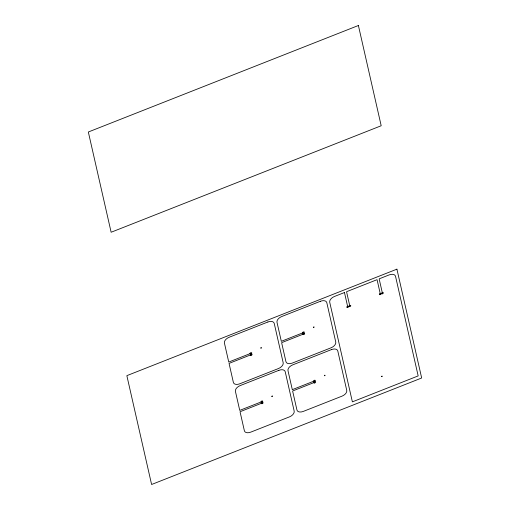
<?xml version="1.0" encoding="UTF-8"?>
<svg xmlns="http://www.w3.org/2000/svg" width="510" height="510" viewBox="0 0 510 510"><rect width="100%" height="100%" fill="white"/><g stroke="black" fill="none" stroke-linecap="round" stroke-linejoin="round"><path stroke-width="0.76" d="M260.801 348.03C262.166 348.617 261.337 346.743 260.801 348.005M271.792 396.366C272.984 397.073 272.589 394.995 271.798 396.34M313.376 327.299C314.523 328.006 314.243 325.954 313.382 327.248M324.366 375.634C325.641 376.303 324.978 374.321 324.366 375.634M381.531 376.539C382.844 377.145 382.175 375.258 381.537 376.495M358.396 25.5L88.332 132.001L111.135 232.248L381.193 125.753L358.396 25.5M396.914 269.159L126.85 375.653L151.604 484.5L421.668 377.999L396.914 269.159M267.877 321.995L229.137 337.269A5.992 3.602 -26.6 0 0 224.419 343.032L228.748 362.049L250.882 353.322L251.188 354.667L229.054 363.394L233.376 382.417A5.992 3.602 -26.6 0 0 239.725 383.813L278.466 368.539A5.992 3.602 -26.6 0 0 283.184 362.776L274.227 323.391A5.992 3.602 -26.6 0 0 267.877 321.995M320.452 301.263L281.711 316.538A5.992 3.602 -26.6 0 0 276.994 322.301L281.322 341.317L303.456 332.59L303.762 333.935L281.628 342.663L285.951 361.686A5.992 3.602 -26.6 0 0 292.3 363.082L331.041 347.807A5.992 3.602 -26.6 0 0 335.758 342.044L326.802 302.659A5.992 3.602 -26.6 0 0 320.452 301.263M344.467 292.53L334.439 296.482A5.992 3.602 -26.6 0 0 329.721 302.245L352.378 401.854L418.174 375.908L395.524 276.299A5.992 3.602 -26.6 0 0 389.175 274.903L379.147 278.855L382.404 293.18L380.32 293.996L377.068 279.678L346.551 291.707L349.809 306.032L347.724 306.854L344.467 292.53M278.874 370.33L240.133 385.605A5.992 3.602 -26.6 0 0 235.416 391.368L239.738 410.384L261.879 401.657L262.185 403.002L240.044 411.736L244.373 430.752A5.992 3.602 -26.6 0 0 250.722 432.148L289.457 416.874A5.992 3.602 -26.6 0 0 294.181 411.111L285.217 371.726A5.992 3.602 -26.6 0 0 278.874 370.33M331.443 349.599L292.708 364.873A5.992 3.602 -26.6 0 0 287.984 370.636L292.313 389.653L314.447 380.925L314.753 382.27L292.619 390.998L296.947 410.021A5.992 3.602 -26.6 0 0 303.291 411.417L342.031 396.142A5.992 3.602 -26.6 0 0 346.749 390.38L337.792 350.995A5.992 3.602 -26.6 0 0 331.443 349.599M250.99 355.374A0.956 0.574 -26.6 0 0 252.055 354.284A0.956 0.574 -26.6 0 0 250.55 354.475A0.956 0.574 -26.6 0 0 250.99 355.374M250.665 353.94A0.956 0.574 -26.6 0 0 251.73 352.85A0.956 0.574 -26.6 0 0 250.225 353.041A0.956 0.574 -26.6 0 0 250.665 353.94M261.981 403.71A0.956 0.574 -26.6 0 0 263.052 402.619A0.956 0.574 -26.6 0 0 261.541 402.811A0.956 0.574 -26.6 0 0 261.981 403.71M261.655 402.275A0.956 0.574 -26.6 0 0 262.726 401.185A0.956 0.574 -26.6 0 0 261.216 401.376A0.956 0.574 -26.6 0 0 261.655 402.275M303.565 334.643A0.956 0.574 -26.6 0 0 304.629 333.553A0.956 0.574 -26.6 0 0 303.125 333.744A0.956 0.574 -26.6 0 0 303.565 334.643M303.24 333.208A0.956 0.574 -26.6 0 0 304.304 332.118A0.956 0.574 -26.6 0 0 302.793 332.31A0.956 0.574 -26.6 0 0 303.24 333.208M314.555 382.978A0.956 0.574 -26.6 0 0 315.626 381.888A0.956 0.574 -26.6 0 0 314.115 382.079A0.956 0.574 -26.6 0 0 314.555 382.978M314.23 381.544A0.956 0.574 -26.6 0 0 315.295 380.454A0.956 0.574 -26.6 0 0 313.79 380.645A0.956 0.574 -26.6 0 0 314.23 381.544M347.45 307.543A0.956 0.574 -26.6 0 0 348.521 306.453A0.956 0.574 -26.6 0 0 347.01 306.644A0.956 0.574 -26.6 0 0 347.45 307.543M349.669 306.669A0.956 0.574 -26.6 0 0 350.733 305.579A0.956 0.574 -26.6 0 0 349.222 305.77A0.956 0.574 -26.6 0 0 349.669 306.669M382.264 293.811A0.956 0.574 -26.6 0 0 383.329 292.727A0.956 0.574 -26.6 0 0 381.818 292.918A0.956 0.574 -26.6 0 0 382.264 293.811M380.046 294.684A0.956 0.574 -26.6 0 0 381.117 293.594A0.956 0.574 -26.6 0 0 379.606 293.792A0.956 0.574 -26.6 0 0 380.046 294.684"/></g></svg>
